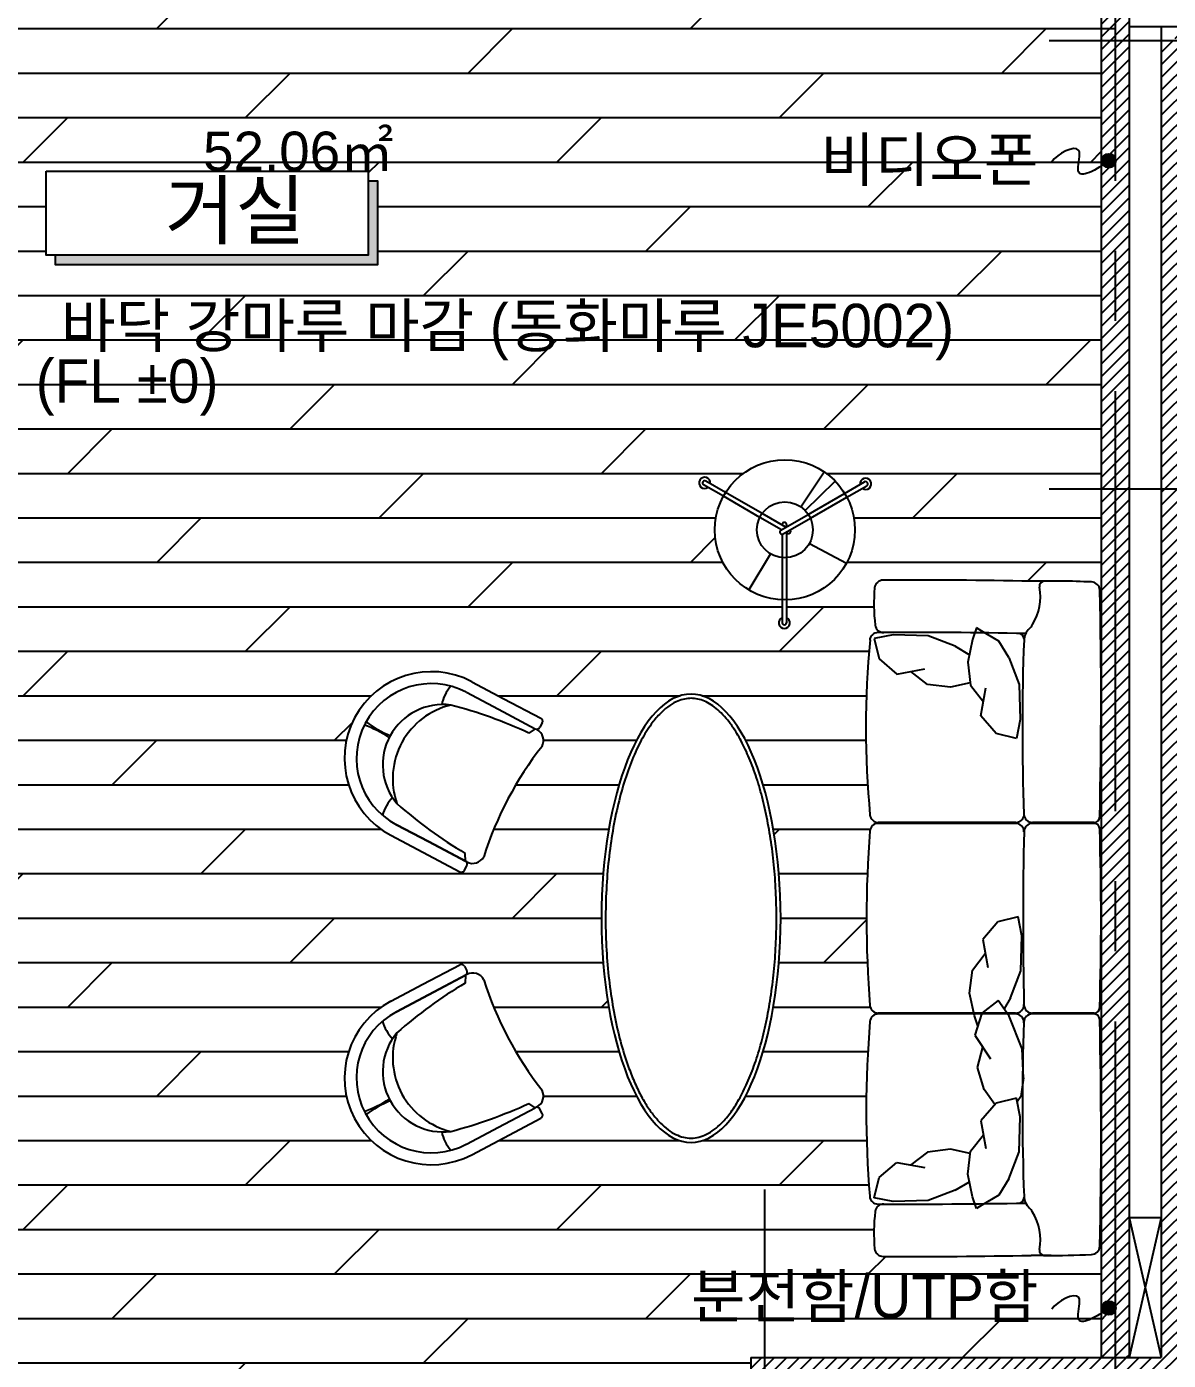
# Model space of a CAD drawing. Header units: millimetres. Extents: x -224448 to 1592092, y -164641 to 319001.
# Drawn here: x 61925 to 66000, y 154790 to 159551 of the extents above; entities that cross this region are included whole.
import ezdxf
from ezdxf.enums import TextEntityAlignment as Align

# ---------------------------------------------------------------- set-up
doc = ezdxf.new("R2010")
doc.units = ezdxf.units.MM
doc.linetypes.add('CENTER2', pattern=[1.125, 0.75, -0.125, 0.125, -0.125])
doc.linetypes.add('DH-HID2', pattern=[1.2, 0.8, -0.4])
for name, color, linetype in [('ARREA', 1, 'Continuous'), ('FU-FURM', 251, 'DH-HID2'), ('I-SYM', 4, 'Continuous'), ('I-TEXT', 7, 'Continuous'), ('I_FUR', 6, 'Continuous'), ('I_HAT', 8, 'Continuous'), ('I_TXT', 7, 'Continuous'), ('I_WALL', 3, 'Continuous')]:
    doc.layers.add(name, color=color, linetype=linetype)
doc.styles.add('HY울릉도', font='')
doc.styles.add('NTOP', font='Dotum.ttf')
doc.styles.get("Standard").update_dxf_attribs({"font": 'arial.ttf'})
doc.styles.get('HY울릉도').set_extended_font_data('HY울릉도L')

# ---------------------------------------------------------------- blocks, each defined once
blk = doc.blocks.new('F-312')
at = {"layer": 'I_FUR'}
for p, q in [((-341.7, -25), (-341.7, -245.2)), ((-338.7, -25), (-338.7, -244.8)), ((338.8, -25), (338.8, -245.3)), ((341.8, -25), (341.8, -245.7)), ((1203.9, -178.6), (1203.7, -249.5)), ((63, -282.4), (-4.8, -296)), ((187.6, -286.1), (63, -282.4)), ((465.9, -281.3), (350, -327.6)), ((569.2, -276.9), (465.9, -281.3)), ((569.2, -276.9), (636.2, -285.9)), ((-930.8, -329.5), (-988.7, -364.4)), ((-930.8, -329.5), (-834.2, -292.5)), ((-834.2, -292.5), (-709.5, -288.9)), ((-709.5, -288.9), (-641.8, -302.5)), ((-641.8, -302.5), (-659.8, -374.7)), ((-341.7, -304.5), (-341.7, -795.1)), ((-338.7, -305.2), (-338.7, -795.1)), ((-4.8, -296), (13.2, -368.2)), ((284.2, -323.1), (187.6, -286.1)), ((284.2, -323.1), (322.9, -346.4)), ((350, -327.6), (293.3, -366.9)), ((338.8, -305.2), (338.8, -795.1)), ((341.8, -305.4), (341.8, -795.1)), ((636.2, -285.9), (655.4, -299.8)), ((709.5, -288.9), (641.8, -302.5)), ((641.8, -302.5), (659.8, -374.7)), ((834.2, -292.5), (709.5, -288.9)), ((930.8, -329.5), (834.2, -292.5)), ((930.8, -329.5), (988.7, -364.4)), ((-988.7, -364.4), (-1024.7, -425.2)), ((-659.8, -374.7), (-723, -428.8)), ((13.2, -368.2), (76.4, -422.4)), ((293.3, -366.9), (338.5, -426)), ((665.5, -379.5), (611.7, -417.9)), ((659.8, -374.7), (723, -428.8)), ((988.7, -364.4), (1024.7, -425.2)), ((-1024.7, -425.2), (-1036.2, -444.7)), ((-831.7, -465.9), (-772.7, -419.8)), ((-723, -428.8), (-822.4, -410.8)), ((76.4, -422.4), (175.8, -404.3)), ((185.1, -459.4), (126.1, -413.3)), ((338.5, -426), (418, -450.6)), ((418, -450.6), (502, -394.5)), ((532.5, -441.3), (460, -422.6)), ((611.7, -417.9), (532.5, -441.3)), ((723, -428.8), (822.4, -410.8)), ((831.7, -465.9), (772.7, -419.8)), ((1024.7, -425.2), (1036.2, -444.7)), ((-1036.2, -444.7), (-994.5, -458.6)), ((-994.5, -458.6), (-913.7, -475.9)), ((-971, -520.7), (-940.6, -470.1)), ((-913.7, -475.9), (-831.7, -465.9)), ((-839.9, -466.9), (-824.7, -537.8)), ((267.1, -469.4), (185.1, -459.4)), ((347.9, -452.1), (267.1, -469.4)), ((384, -440.1), (347.9, -452.1)), ((839.9, -466.9), (824.7, -537.8)), ((913.7, -475.9), (831.7, -465.9)), ((994.5, -458.6), (913.7, -475.9)), ((971, -520.7), (940.6, -470.1)), ((1036.2, -444.7), (994.5, -458.6)), ((-971, -520.7), (-1008, -617.3)), ((971, -520.7), (1008, -617.3)), ((-824.7, -537.8), (-834.7, -619.8)), ((824.7, -537.8), (834.7, -619.8)), ((-1008, -617.3), (-1011.7, -742)), ((1008, -617.3), (1011.7, -742)), ((-871.7, -728.5), (-889.8, -629.1)), ((-834.7, -619.8), (-880.8, -678.8)), ((834.7, -619.8), (880.8, -678.8)), ((871.7, -728.5), (889.8, -629.1)), ((-1011.7, -742), (-998.1, -809.7)), ((-925.9, -791.7), (-871.7, -728.5)), ((925.9, -791.7), (871.7, -728.5)), ((1011.7, -742), (998.1, -809.7)), ((-998.1, -809.7), (-925.9, -791.7)), ((998.1, -809.7), (925.9, -791.7)), ((-1516.6, -915.3), (-1557.4, -844.6)), ((-1502.7, -907.4), (-1543.6, -836.6)), ((-1455.1, -1056.2), (-1560.1, -949)), ((-1441.5, -1045.3), (-1516.6, -915.3)), ((-1427.6, -1037.6), (-1502.7, -907.4)), ((-1338, -1041.2), (-1267.3, -908.9)), ((-1468.6, -1071.9), (-1593.2, -988.4)), ((-1385.3, -1142.8), (-1441.5, -1045.3)), ((-1371.5, -1134.8), (-1427.6, -1037.6)), ((-1395.6, -1125), (-1444.6, -1210)), ((-1386.3, -1141), (-1430.9, -1218.2)), ((-1406.6, -1138.6), (-1403.4, -1138.6)), ((-1405.1, -1122.6), (-1397, -1122.6)), ((-1374.2, -1119.9), (-1377.1, -1125)), ((-1375.7, -1122.6), (-1286.5, -1122.6)), ((-1370.4, -1138.6), (-1286.8, -1138.6)), ((-1286.8, -1138.6), (-1136.5, -1138.6)), ((-1286.5, -1122.6), (-1136.4, -1122.6)), ((-1136.5, -1138.6), (-1054.8, -1138.6)), ((-1136.4, -1122.6), (-1054.8, -1122.6)), ((-1300.2, -1179.5), (-1171.9, -1257.3)), ((-1444.6, -1210), (-1519.8, -1340.1)), ((-1430.9, -1218.2), (-1506, -1348.2)), ((-1519.8, -1340.1), (-1560.6, -1410.9)), ((-1506, -1348.2), (-1546.8, -1418.9)), ((-697.5, -1994.5), (-681.4, -2003)), ((697.5, -1994.5), (681.4, -2003)), ((-783.6, -2131.4), (-713.9, -1999.5)), ((-746, -2151.3), (-676.3, -2019.4)), ((-676.3, -2019.4), (-661.1, -2042.6)), ((676.3, -2019.4), (661.1, -2042.6)), ((746, -2151.3), (676.3, -2019.4)), ((783.6, -2131.4), (713.9, -1999.5)), ((-844.1, -2245.8), (-783.6, -2131.4)), ((844.1, -2245.8), (783.6, -2131.4)), ((-806.5, -2265.6), (-746, -2151.3)), ((806.5, -2265.6), (746, -2151.3)), ((-200.8, -2263.8), (-273.4, -2401.1)), ((-273.4, -2401.1), (-203.7, -2269.2)), ((-203.7, -2269.2), (-231.4, -2269.7)), ((-171.2, -2272.7), (-187.3, -2264.1)), ((171.2, -2272.7), (187.3, -2264.1)), ((200.8, -2263.8), (273.4, -2401.1)), ((203.7, -2269.2), (231.4, -2269.7)), ((273.4, -2401.1), (203.7, -2269.2)), ((-235.8, -2421), (-166.1, -2289.1)), ((235.8, -2421), (166.1, -2289.1)), ((-333.8, -2515.5), (-273.4, -2401.1)), ((-273.4, -2401.1), (-333.8, -2515.5)), ((-296.2, -2535.3), (-235.8, -2421)), ((296.2, -2535.3), (235.8, -2421)), ((333.8, -2515.5), (273.4, -2401.1)), ((273.4, -2401.1), (333.8, -2515.5))]:
    blk.add_line(p, q, dxfattribs=at)
for radius in [250, 100]:
    blk.add_circle((-1386.3, -1128.7), radius, dxfattribs=at)
for centre, radius, start, end in [((-770.8, -16735.4), 16735.4, 88.59939, 91.36845), ((0, -10162.7), 10162.7, 88.20263, 91.79737), ((771.1, -16755.8), 16755.8, 88.63237, 91.39975), ((2193.8, -188.8), 3397.5, 177.4006, 181.0228), ((-1170.2, -34.8), 30, 91.3847, 180), ((-361.7, -25), 20, 0, 90), ((-318.7, -25), 20, 90, 180), ((318.8, -25), 20, 0, 90), ((361.8, -25), 20, 90, 180), ((1170.3, -34.8), 30, 0, 88.6153), ((-2435.7, -198.6), 3639.7, 359.9738, 2.5801), ((-1183.4, -200.3), 20, 180.0212, 275.0782), ((-1145.7, -398.3), 181.7, 57.5878, 101.4156), ((1146.2, -398.3), 181.7, 78.5844, 122.4122), ((1183.9, -200.3), 20, 264.9218, 359.9788), ((21220.1, -660.7), 22427, 178.94948, 180.29926), ((-1076.8, -297.7), 60, 43.4233, 61.6567), ((-989.6, -215.2), 60, 223.4233, 267.7332), ((20793.9, -674.3), 21813.9, 178.93528, 180.32022), ((-996.7, -295), 20, 90, 180), ((-680.4, 7859.6), 8140.7, 267.79455, 272.18103), ((-371.7, -245.2), 30, 272.181, 0), ((-371.7, -304.5), 30, 0, 78.9461), ((-308.7, -244.8), 30, 180, 268.7119), ((-308.7, -305.2), 30, 88.9878, 180), ((10.3, 13945.4), 14223.9, 268.71191, 271.20474), ((308.8, -305.2), 30, 0, 91.0122), ((308.8, -245.3), 30, 271.2047, 0), ((371.8, -245.7), 30, 180, 267.9269), ((371.8, -305.4), 30, 87.7521, 180), ((675, 8132.8), 8413.9, 267.92689, 272.16235), ((990.1, -215.2), 60, 272.2668, 316.5767), ((997.3, -295), 20, 0, 90), ((-20793.4, -674.3), 21813.9, 359.67978, 1.06472), ((1077.3, -297.7), 60, 118.3433, 136.5767), ((-21219.6, -660.7), 22427, 359.70074, 1.05052), ((-1176.7, -778.4), 30, 178.9327, 265.3487), ((-1121.9, -197.1), 613.8, 264.6482, 277.0418), ((-1049.8, -776.5), 30, 276.1197, 1.0625), ((-989.7, -796.1), 30, 180.2976, 265.1553), ((-371.7, -795.1), 30, 275.7889, 0), ((-308.7, -795.1), 30, 180, 265.6169), ((308.8, -795.1), 30, 274.3831, 0), ((371.8, -795.1), 30, 180, 264.9651), ((990.2, -796.1), 30, 274.8447, 359.7024), ((1050.3, -776.5), 30, 178.9375, 263.8803), ((1122.4, -197.1), 613.8, 262.9582, 275.3518), ((1177.2, -778.4), 30, 274.6513, 1.0673), ((-1550.6, -840.5), 20, 323.5419, 276.454), ((-1550.5, -840.6), 7.99, 30, 210), ((-679.2, 2392.5), 3232.3, 264.4233, 275.5112), ((0, 3106.2), 3943.5, 265.4761, 274.5239), ((686.9, 2965.2), 3803.4, 265.207, 274.612), ((-1405, -1130.6), 8.07, 90.4715, 258.5684), ((-1381.1, -1115.9), 7.99, 330, 128.0179), ((-1378.4, -1138.8), 7.99, 210, 30), ((-1054.6, -1130.6), 20, 203.5419, 156.454), ((-1054.8, -1130.6), 7.99, 270, 90), ((-1553.8, -1415.1), 20, 83.5419, 36.454), ((-1553.7, -1414.9), 7.99, 150, 330), ((-703.2, -2005.2), 12.2, 62.1409, 152.1409), ((-634.1, -2034.8), 44.5, 62.1409, 152.1409), ((158.5, -1011.9), 1250.1, 231.877, 252.4048), ((-158.5, -1011.9), 1250.1, 287.5952, 308.123), ((634.1, -2034.8), 44.5, 27.8591, 117.8591), ((703.2, -2005.2), 12.2, 27.8591, 117.8591), ((857.6, -2743.9), 1672.8, 155.2121, 165.3602), ((-687.1, -2013.7), 12.2, 332.1409, 62.1409), ((-857.6, -2743.9), 1672.8, 14.6398, 24.7879), ((687.1, -2013.7), 12.2, 117.8591, 207.8591), ((-240.2, -2242.9), 44.5, 332.1409, 62.1409), ((240.2, -2242.9), 44.5, 117.8591, 207.8591), ((-570.2, -2390.6), 309.8, 152.1409, 332.1409), ((-570.2, -2390.6), 267.3, 152.1409, 332.1409), ((-1666.3, -1409.9), 1672.8, 318.7187, 329.0697), ((-192.9, -2274.9), 12.2, 62.1409, 152.1409), ((-176.8, -2283.4), 12.2, 332.1409, 62.1409), ((176.8, -2283.4), 12.2, 117.8591, 207.8591), ((192.9, -2274.9), 12.2, 27.8591, 117.8591), ((1666.3, -1409.9), 1672.8, 210.9303, 221.2813), ((570.2, -2390.6), 309.8, 207.8591, 27.8591), ((570.2, -2390.6), 267.3, 207.8591, 27.8591), ((-734.3, -2214.9), 141.6, 228.4603, 258.4306), ((-547.9, -2349.4), 214.8, 172.4383, 310.196), ((-498.2, -2258.5), 270, 193.4003, 289.234), ((547.9, -2349.4), 214.8, 229.804, 7.5617), ((498.2, -2258.5), 270, 250.766, 346.5997), ((734.3, -2214.9), 141.6, 281.5694, 311.5397), ((-1065, -2360.3), 449.6, 324.1217, 336.7973), ((-266.5, -2782.4), 449.6, 147.4863, 160.1601), ((-332.6, -2427.3), 141.6, 226.1639, 255.8215), ((332.6, -2427.3), 141.6, 284.1785, 313.8361), ((266.5, -2782.4), 449.6, 19.8399, 32.5137), ((1065, -2360.3), 449.6, 203.2027, 215.8783)]:
    blk.add_arc(centre, radius, start, end, dxfattribs=at)
at = {"layer": 'I_FUR', "extrusion": (0, 0, -1)}
blk.add_ellipse((0, -1463.6), major_axis=(800, 0), ratio=0.4, dxfattribs=at)
at = {"layer": 'I_FUR'}
blk.add_open_spline([(785, -1463.6), (785, -1472.7), (783.9, -1481.7), (779.5, -1499.9), (776.3, -1509), (767.4, -1527.3), (761.8, -1536.5), (748.2, -1554.7), (740.3, -1563.8), (722.1, -1581.9), (711.8, -1590.8), (689.1, -1608.2), (676.6, -1616.8), (649.5, -1633.5), (634.9, -1641.6), (603.7, -1657.3), (587.1, -1664.8), (552.2, -1679.3), (533.8, -1686.2), (487.3, -1702.1), (458.4, -1710.7), (397.8, -1726.2), (366.1, -1733.2), (300.7, -1745.3), (266.9, -1750.5), (197.8, -1759), (162.5, -1762.2), (91.2, -1766.9), (55.1, -1768.2), (-17.1, -1768.9), (-53.3, -1768.2), (-125.2, -1765), (-160.8, -1762.4), (-230.8, -1755.3), (-265.2, -1750.7), (-332.1, -1739.9), (-364.5, -1733.5), (-427, -1719.1), (-457, -1711.1), (-513.8, -1693.5), (-540.6, -1683.9), (-590.7, -1663.5), (-614, -1652.6), (-656.3, -1629.8), (-675.5, -1617.8), (-705.3, -1596.1), (-716.9, -1586.5), (-737.5, -1566.9), (-746.4, -1557), (-761.4, -1537.2), (-767.5, -1527.2), (-776.1, -1509.2), (-779, -1501.2), (-783.2, -1485.3), (-784.4, -1477.4), (-785.3, -1461.5), (-784.8, -1453.6), (-782.3, -1437.7), (-780.2, -1429.8), (-774.3, -1413.8), (-770.4, -1405.8), (-761, -1389.7), (-755.3, -1381.7), (-742.3, -1365.7), (-734.9, -1357.8), (-718.2, -1342.1), (-709.1, -1334.3), (-689, -1319), (-678.1, -1311.5), (-649.4, -1293.5), (-630.8, -1283.3), (-590.4, -1263.7), (-568.7, -1254.4), (-522.4, -1236.8), (-497.9, -1228.6), (-446.5, -1213.3), (-419.6, -1206.3), (-363.8, -1193.7), (-334.9, -1188), (-275.6, -1178.1), (-245.2, -1173.9), (-183.3, -1166.9), (-151.8, -1164.2), (-88.2, -1160.3), (-56.1, -1159.2), (8.2, -1158.4), (40.4, -1158.8), (104.5, -1161.1), (136.3, -1163.1), (199.2, -1168.5), (230.2, -1172), (290.9, -1180.4), (320.6, -1185.4), (378.2, -1196.7), (406.1, -1203), (459.8, -1217), (485.6, -1224.7), (534.5, -1241.1), (557.7, -1249.9), (601, -1268.6), (621.3, -1278.4), (658.4, -1298.8), (675.4, -1309.5), (705.8, -1331.3), (719.2, -1342.6), (739.8, -1362.9), (747.7, -1371.9), (761.3, -1390), (766.9, -1399.1), (775.8, -1417.3), (779.2, -1426.3), (783.7, -1444.3), (784.9, -1453.3), (785, -1462.7), (785, -1463.2), (785, -1463.6)], degree=3, knots=[0, 0, 0, 0, 0.096006, 0.096006, 0.192013, 0.192013, 0.288019, 0.288019, 0.384026, 0.384026, 0.480032, 0.480032, 0.576039, 0.576039, 0.672045, 0.672045, 0.768052, 0.768052, 0.864058, 0.864058, 1.000623, 1.000623, 1.137188, 1.137188, 1.273752, 1.273752, 1.410317, 1.410317, 1.546881, 1.546881, 1.683446, 1.683446, 1.820011, 1.820011, 1.956575, 1.956575, 2.09314, 2.09314, 2.229705, 2.229705, 2.366269, 2.366269, 2.502834, 2.502834, 2.639398, 2.639398, 2.743847, 2.743847, 2.848296, 2.848296, 2.952744, 2.952744, 3.036859, 3.036859, 3.120973, 3.120973, 3.205087, 3.205087, 3.289202, 3.289202, 3.373316, 3.373316, 3.45743, 3.45743, 3.541545, 3.541545, 3.625659, 3.625659, 3.709774, 3.709774, 3.831324, 3.831324, 3.952874, 3.952874, 4.074424, 4.074424, 4.195974, 4.195974, 4.317525, 4.317525, 4.439075, 4.439075, 4.560625, 4.560625, 4.682175, 4.682175, 4.803725, 4.803725, 4.925276, 4.925276, 5.046826, 5.046826, 5.168376, 5.168376, 5.289926, 5.289926, 5.411476, 5.411476, 5.533027, 5.533027, 5.654577, 5.654577, 5.776127, 5.776127, 5.897677, 5.897677, 5.992828, 5.992828, 6.087979, 6.087979, 6.18313, 6.18313, 6.278281, 6.278281, 6.283185, 6.283185, 6.283185, 6.283185], dxfattribs=at)
blk = doc.blocks.new('마감지시')
at = {"layer": 'I-SYM'}
blk.add_hatch(color=256, dxfattribs=at).paths.add_polyline_path([(100285, -105169, 1), (100395, -105169, 1)])
blk.add_circle((100340, -105169), 55.1, dxfattribs=at)
blk.add_open_spline([(100340, -105169), (100472, -105076), (100636, -104989), (100521, -105343), (100750, -105224), (100793, -105160)], degree=3, knots=[104.407257, 104.407257, 104.407257, 104.407257, 483.492448, 667.725925, 958.402292, 958.402292, 958.402292, 958.402292], dxfattribs=at)

msp = doc.modelspace()

# ---------------------------------------------------------------- hatches: boundary and pattern name
at = {"layer": 'I_HAT', "transparency": 33554457}
h = msp.add_hatch(dxfattribs=at)
h.set_pattern_fill('DOLMIT', color=9, scale=25, double=1)
h.paths.add_polyline_path([(65809.894, 164151.391), (64859.894, 164151.391), (64859.894, 163550.492), (61899.894, 163550.492), (61899.894, 161350.492), (61299.894, 161350.492), (61299.894, 164151.391), (61249.894, 164151.391), (61249.894, 159405.492), (61299.894, 159405.492), (61299.894, 157800.736), (61679.894, 157800.736), (61679.894, 154800.736), (61299.894, 154800.736), (61299.894, 159250.492), (61249.894, 159250.492), (61249.894, 152780.492), (61299.894, 152780.492), (61299.894, 152750.492), (64509.894, 152750.492), (64509.894, 153050.492), (64559.894, 153050.492), (64559.894, 154750.492), (64509.894, 154750.492), (64509.894, 154800.492), (65759.894, 154800.492), (65759.894, 159500.492), (65809.894, 159500.492)])
h.paths.add_polyline_path([(63143.874, 159034.84), (63143.874, 159001.09), (63177.624, 159001.09), (63177.624, 158701.09), (62027.741, 158701.09), (62027.741, 158734.84), (61993.991, 158734.84), (61993.991, 159034.84)], flags=16)
h.paths.add_polyline_path([(63219.49, 161758.381), (63219.49, 161792.131), (63185.74, 161792.131), (63185.74, 162092.13), (64335.623, 162092.13), (64335.623, 162058.38), (64369.373, 162058.38), (64369.373, 161758.381)], flags=16)
h.paths.add_polyline_path([(62099.894, 160350.492), (62039.894, 160350.492), (61299.894, 160350.492), (62029.894, 161350.492), (62099.894, 161350.492), (62099.894, 160955.492), (62109.894, 160955.492), (62109.894, 160855.492), (62109.894, 160745.492)], flags=16)
h.paths.add_polyline_path([(62029.894, 160855.492), (62099.894, 160855.492), (62099.894, 160845.492), (62039.894, 160845.492), (62039.894, 160350.492), (62029.894, 160350.492)], flags=0)
edge = h.paths.add_edge_path(flags=16)
edge.add_ellipse((65743.261, 162143.748), major_axis=(-17.526, 17.526), ratio=1, start_angle=79.148764, end_angle=177.149019, ccw=False)
edge.add_spline(control_points=[(65722.749, 162129.835), (65672.898, 162096.808), (65612.653, 162071.439), (65661.676, 162222.4), (65558.583, 162168.916), (65539.23, 162139.896)], knot_values=[148.84740091, 148.84740091, 148.84740091, 148.84740091, 483.49244845, 667.72592517, 958.40229249, 958.40229249, 958.40229249, 958.40229249], degree=3, periodic=0)
edge.add_ellipse((65743.261, 162143.748), major_axis=(-17.526, 17.526), ratio=1, start_angle=272.850981, end_angle=439.148764, ccw=False)
edge.add_ellipse((65743.261, 162143.748), major_axis=(-17.526, 17.526), ratio=1, start_angle=177.149019, end_angle=272.850981, ccw=False)
h.paths.add_polyline_path([(64364.7, 157920.142), (64419.769, 157888.349, -0.55623493), (64844.559, 157885.197), (64899.526, 157916.931, -4.7984477), (64907.514, 157903.094), (64852.446, 157871.3, -0.12164884), (64881.186, 157754.921, -0.40704336), (64637.321, 157504.996), (64637.321, 157441.527, -4.7984477), (64621.343, 157441.528), (64621.343, 157505.115, -0.40272515), (64381.186, 157754.921, -0.12541549), (64411.677, 157874.57), (64356.711, 157906.305, -4.7984477)], flags=16)
h.paths.add_polyline_path([(64731.186, 157754.921, -1), (64531.186, 157754.921, -1)], flags=0)
h.paths.add_polyline_path([(64621.334, 157771.975), (64621.334, 157772.002, -1.10052907), (64637.321, 157773.668), (64637.321, 157762.745), (64634.894, 157764.146), (64617.139, 157753.896, 1.73205081), (64629.123, 157746.977), (64629.514, 157742.59), (64650.291, 157754.586, -0.82446739), (64640.003, 157742.747), (64634.894, 157745.696), (64621.343, 157737.872), (64621.343, 157738.99, -0.77776565), (64617.139, 157753.896), (64634.894, 157764.146)], flags=0)
edge = h.paths.add_edge_path(flags=16)
edge.add_spline(control_points=[(61657.37, 158484.192), (61707.221, 158451.166), (61767.466, 158425.796), (61718.443, 158576.757), (61821.536, 158523.273), (61840.889, 158494.253)], knot_values=[148.84740091, 148.84740091, 148.84740091, 148.84740091, 483.49244845, 667.72592517, 958.40229249, 958.40229249, 958.40229249, 958.40229249], degree=3, periodic=0)
edge.add_ellipse((61636.858, 158498.105), major_axis=(-17.526, 17.526), ratio=1, start_angle=190.851236, end_angle=225)
edge.add_ellipse((61636.858, 158498.105), major_axis=(-17.526, 17.526), ratio=1, start_angle=-135, end_angle=190.851236)
h.paths.add_polyline_path([(65484.894, 155371.421, -0.01092459), (65478.848, 155739.004), (65460.144, 155713.205), (65470.965, 155659.057), (65467.355, 155534.414), (65430.346, 155437.786), (65395.453, 155379.881), (65344.279, 155349.579, 0.0013908), (65465.62, 155351.356, 0.40476292)], flags=0)
h.paths.add_polyline_path([(64982.082, 157575.261, -0.00588961), (65510.398, 157571.797, -0.01580616), (65725.13, 157568.843, -0.41543634), (65755.13, 157538.718, -0.01207762), (65754.894, 156730.343, -0.46248566), (65734.894, 156707.343, -0.41421356), (65754.894, 156687.343, -0.01568627), (65754.894, 156049.843, -0.41421356), (65734.894, 156029.843), (65734.894, 156026.843, -0.41421356), (65754.894, 156006.843, -0.01207529), (65755.122, 155197.636, -0.40732682), (65725.13, 155168.343, -0.01005984), (65578.732, 155164.695), (65510.398, 155164.888, -0.00588961), (64982.082, 155161.425, -0.39600845), (64951.622, 155188.987, -0.05412982), (64953.576, 155321.492, -0.31566123), (64973.112, 155349.863, -0.48601721), (64933.901, 155376.097, -0.0410269), (64934.884, 155999.221, -0.4193379), (64964.78, 156029.843, -0.39206699), (64934.859, 156057.55, -0.03949918), (64934.859, 156679.636, -0.39198055), (64964.771, 156707.343), (64964.805, 156710.343, -0.38773179), (64934.929, 156737.609, -0.04765668), (64934.402, 157352.383, -0.4720466), (64963.657, 157388.3, -0.00021923), (64982.786, 157388.398, -0.37736067), (64953.576, 157415.194, -0.05412982), (64951.622, 157547.699, -0.39600845)], flags=16)
h.paths.add_polyline_path([(63514.117, 157212.674), (63628.49, 157152.221), (63760.371, 157082.514, -0.41421356), (63765.435, 157066.095), (63756.919, 157049.982, -0.38998994), (63741.572, 157044.054, -0.4463718), (63764.53, 156981.826, 0.08981009), (63556.348, 156587.96, -0.41421356), (63496.143, 156569.391), (63490.681, 156572.278, -0.41421356), (63495.745, 156555.859), (63487.229, 156539.746, -0.41421356), (63470.809, 156534.682), (63338.929, 156604.389), (63224.555, 156664.842, -1.00000042)], flags=16)
h.paths.add_polyline_path([(63494.245, 157175.078), (63608.619, 157114.624), (63740.499, 157044.918), (63717.341, 157029.673, 0.04430861), (63438.791, 157129.484, 0.44435921), (63246.408, 156777.839, 0.04519545), (63490.233, 156600.001), (63490.681, 156572.278), (63358.801, 156641.985), (63244.427, 156702.438, -0.99999998)], flags=0)
h.paths.add_polyline_path([(64950.188, 157366.711), (65017.937, 157380.251), (65142.58, 157376.641), (65239.208, 157339.632), (65289.769, 157309.164), (65301.33, 157363.087), (65315.227, 157404.809), (65334.722, 157393.265), (65395.453, 157357.304), (65430.346, 157299.4), (65467.355, 157202.772), (65470.965, 157078.129), (65457.425, 157010.38), (65385.213, 157028.411), (65331.053, 157091.611), (65340.079, 157141.293), (65288.424, 157207.514), (65222.13, 157193.3), (65140.125, 157203.323), (65081.101, 157249.365), (65031.419, 157240.339), (64968.219, 157294.499)], flags=0)
edge = h.paths.add_edge_path(flags=16)
edge.add_ellipse((64296.267, 156368.593), major_axis=(0, 800), ratio=0.4, start_angle=0, end_angle=360, ccw=False)
edge = h.paths.add_edge_path(flags=0)
edge.add_spline(control_points=[(64296.267, 155583.593), (64287.226, 155583.593), (64278.184, 155584.674), (64260.023, 155589.046), (64250.903, 155592.341), (64232.61, 155601.232), (64223.439, 155606.83), (64205.156, 155620.371), (64196.046, 155628.314), (64178.029, 155646.515), (64169.122, 155656.773), (64151.645, 155679.521), (64143.075, 155692.011), (64126.391, 155719.103), (64118.277, 155733.705), (64102.604, 155764.877), (64095.046, 155781.447), (64080.574, 155816.392), (64073.661, 155834.768), (64057.784, 155881.25), (64049.191, 155910.191), (64033.645, 155970.803), (64026.692, 156002.474), (64014.569, 156067.937), (64009.398, 156101.73), (64000.942, 156170.79), (63997.657, 156206.058), (63993.038, 156277.4), (63991.703, 156313.473), (63991.012, 156385.74), (63991.655, 156421.933), (63994.905, 156493.755), (63997.512, 156529.382), (64004.639, 156599.394), (64009.16, 156633.778), (64020.023, 156700.647), (64026.366, 156733.132), (64040.746, 156795.582), (64048.783, 156825.545), (64066.384, 156882.371), (64075.949, 156909.233), (64096.395, 156959.328), (64107.277, 156982.561), (64130.102, 157024.936), (64142.045, 157044.077), (64163.778, 157073.915), (64173.414, 157085.539), (64192.95, 157106.059), (64202.849, 157114.953), (64222.731, 157129.964), (64232.712, 157136.082), (64250.673, 157144.664), (64258.665, 157147.61), (64274.587, 157151.794), (64282.519, 157153.034), (64298.364, 157153.851), (64306.28, 157153.428), (64322.154, 157150.905), (64330.114, 157148.803), (64346.094, 157142.863), (64354.112, 157139.024), (64370.158, 157129.558), (64378.185, 157123.931), (64394.161, 157110.88), (64402.109, 157103.456), (64417.833, 157086.838), (64425.608, 157077.646), (64440.895, 157057.551), (64448.407, 157046.65), (64466.356, 157018.003), (64476.606, 156999.37), (64496.185, 156958.994), (64505.515, 156937.25), (64523.083, 156890.995), (64531.322, 156866.484), (64546.568, 156815.072), (64553.576, 156788.171), (64566.244, 156732.395), (64571.905, 156703.518), (64581.789, 156644.228), (64586.012, 156613.814), (64592.953, 156551.908), (64595.672, 156520.416), (64599.562, 156456.829), (64600.733, 156424.734), (64601.511, 156360.424), (64601.117, 156328.208), (64598.77, 156264.141), (64596.816, 156232.289), (64591.381, 156169.429), (64587.899, 156138.421), (64579.461, 156077.715), (64574.506, 156048.018), (64563.199, 155990.385), (64556.848, 155962.449), (64542.854, 155908.764), (64535.212, 155883.015), (64518.762, 155834.102), (64509.956, 155810.937), (64491.334, 155767.553), (64481.518, 155747.334), (64461.064, 155710.16), (64450.426, 155693.206), (64428.552, 155662.827), (64417.315, 155649.404), (64396.988, 155628.782), (64387.963, 155620.863), (64369.846, 155607.33), (64360.756, 155601.715), (64342.624, 155592.752), (64333.582, 155589.402), (64315.577, 155584.883), (64306.613, 155583.711), (64297.191, 155583.596), (64296.729, 155583.593), (64296.267, 155583.593)], knot_values=[0, 0, 0, 0, 0.09600649, 0.09600649, 0.19201297, 0.19201297, 0.28801946, 0.28801946, 0.38402594, 0.38402594, 0.48003243, 0.48003243, 0.57603892, 0.57603892, 0.6720454, 0.6720454, 0.76805189, 0.76805189, 0.86405837, 0.86405837, 1.00062299, 1.00062299, 1.13718762, 1.13718762, 1.27375224, 1.27375224, 1.41031686, 1.41031686, 1.54688148, 1.54688148, 1.6834461, 1.6834461, 1.82001073, 1.82001073, 1.95657535, 1.95657535, 2.09313997, 2.09313997, 2.22970459, 2.22970459, 2.36626921, 2.36626921, 2.50283384, 2.50283384, 2.63939846, 2.63939846, 2.74384713, 2.74384713, 2.8482958, 2.8482958, 2.95274448, 2.95274448, 3.03685881, 3.03685881, 3.12097315, 3.12097315, 3.20508749, 3.20508749, 3.28920182, 3.28920182, 3.37331616, 3.37331616, 3.45743049, 3.45743049, 3.54154483, 3.54154483, 3.62565917, 3.62565917, 3.7097735, 3.7097735, 3.83132371, 3.83132371, 3.95287391, 3.95287391, 4.07442411, 4.07442411, 4.19597431, 4.19597431, 4.31752452, 4.31752452, 4.43907472, 4.43907472, 4.56062492, 4.56062492, 4.68217512, 4.68217512, 4.80372533, 4.80372533, 4.92527553, 4.92527553, 5.04682573, 5.04682573, 5.16837593, 5.16837593, 5.28992614, 5.28992614, 5.41147634, 5.41147634, 5.53302654, 5.53302654, 5.65457675, 5.65457675, 5.77612695, 5.77612695, 5.89767715, 5.89767715, 5.99282815, 5.99282815, 6.08797914, 6.08797914, 6.18313014, 6.18313014, 6.27828113, 6.27828113, 6.28318531, 6.28318531, 6.28318531, 6.28318531], degree=3, periodic=0)
h.paths.add_polyline_path([(65514.863, 156707.342, 0.41570556), (65484.71, 156677.343, 0.41421356), (65454.71, 156707.343), (64964.805, 156710.343), (65455.364, 156710.343, 0.46012541), (65485.009, 156744.95, 0.50028819)], flags=0)
h.paths.add_polyline_path([(64904.725, 163351.391), (64904.725, 163421.391), (65704.725, 163421.391), (65704.725, 163351.391), (65409.725, 163351.391), (65409.725, 163341.391), (65309.725, 163341.391), (65199.725, 163341.391)], flags=16)
h.paths.add_polyline_path([(65309.725, 163411.391), (65309.725, 163351.391), (65299.725, 163341.391), (65299.725, 163351.391), (65299.725, 163411.391)], flags=0)
h.paths.add_polyline_path([(65514.653, 156710.343), (65734.894, 156710.343), (65734.894, 156707.343), (65515.054, 156707.343)], flags=0)
h.paths.add_polyline_path([(65454.71, 156029.843), (65454.47, 156026.843, -0.38732022), (65484.341, 155999.619, -0.38732022), (65514.213, 156026.843), (65515.012, 156029.846, -0.40090433), (65484.657, 156058.066, -0.39696513)], flags=0)
h.paths.add_polyline_path([(63470.809, 156202.504, -0.41421356), (63487.229, 156197.44), (63495.745, 156181.327, -0.38998994), (63491.999, 156165.308, -0.4463718), (63556.348, 156149.226, 0.08981009), (63764.53, 155755.36, -0.41421356), (63745.961, 155695.155), (63740.499, 155692.268, -0.41421356), (63756.919, 155687.204), (63765.435, 155671.091, -0.41421356), (63760.371, 155654.672), (63628.49, 155584.965), (63514.117, 155524.512, -0.99999958), (63224.555, 156072.344), (63338.929, 156132.797)], flags=16)
h.paths.add_polyline_path([(63490.681, 156164.907), (63490.233, 156137.185, 0.04519545), (63246.408, 155959.347, 0.44435921), (63438.791, 155607.702, -0.03799886), (63406.233, 155605.876, 0.13152042), (63438.976, 155540.359, -0.89443776), (63244.427, 156034.748), (63358.801, 156095.201)], flags=0)
h.paths.add_polyline_path([(65391.695, 156355.354), (65463.908, 156373.385), (65477.448, 156305.636), (65473.837, 156180.993), (65436.828, 156084.365), (65413.517, 156045.681), (65426.576, 156026.843), (65429.014, 156026.843), (65432.327, 156018.546), (65426.576, 156026.843), (65332.879, 156026.843), (65309.308, 155950.549), (65337.342, 155908.551), (65318.562, 155836.087), (65341.967, 155756.857), (65377.648, 155706.886), (65385.213, 155708.775), (65331.053, 155645.575), (65340.079, 155595.893), (65294.037, 155536.868), (65284.014, 155454.864), (65289.769, 155428.021), (65239.208, 155397.554), (65142.58, 155360.545), (65017.937, 155356.934), (64950.188, 155370.474), (64968.219, 155442.687), (65031.419, 155496.847), (65081.101, 155487.82), (65140.125, 155533.862), (65222.13, 155543.886), (65288.424, 155529.672), (65340.079, 155595.893), (65331.053, 155645.575), (65380.351, 155703.101), (65341.967, 155756.857), (65318.562, 155836.087), (65337.342, 155908.551), (65309.308, 155950.549), (65319.828, 155984.602), (65305.759, 156026.843), (65306.491, 156026.843), (65290.496, 156101.443), (65300.52, 156183.448), (65346.562, 156242.472), (65337.535, 156292.154)], flags=0)
h.paths.add_polyline_path([(64509.894, 154320.492), (64509.894, 153080.492), (64139.894, 153080.492), (64139.894, 153120.492), (64142.063, 153120.492, -0.38283176), (64509.894, 153450.492, -0.40080573), (63640.814, 154280.492), (63639.894, 154280.492), (63639.894, 154320.492)], flags=16)
h.paths.add_polyline_path([(64509.894, 153450.492, 0.38283176), (64142.063, 153120.492), (64509.894, 153120.492)], flags=16)
h.paths.add_polyline_path([(64509.894, 154280.492), (63640.814, 154280.492, 0.40080573), (64509.894, 153450.492)], flags=16)
h.paths.add_polyline_path([(64669.17, 158939.05), (65624.618, 158939.05), (65624.618, 159221.078), (64669.17, 159221.078)], flags=24)
h.paths.add_polyline_path([(64184.21, 154883.118), (65648.088, 154883.118), (65648.088, 155161.045), (64184.21, 155161.045)], flags=24)
h.paths.add_polyline_path([(64638.112, 162006.402), (65668.641, 162006.402), (65668.641, 162297.894), (64638.112, 162297.894)], flags=24)
h.paths.add_polyline_path([(64282.028, 159603.158), (65736.231, 159603.158), (65736.231, 159882.978), (64282.028, 159882.978)], flags=24)
h.paths.add_polyline_path([(62292.993, 163068.566), (64722.505, 163068.566), (64722.505, 163408.661), (62292.993, 163408.661)], flags=24)
h.paths.add_polyline_path([(62551.47, 158959.243), (63301.789, 158959.243), (63301.789, 159247.743), (62551.47, 159247.743)], flags=24)
h.paths.add_polyline_path([(61841.654, 158136.921), (62725.07, 158136.921), (62725.07, 158435.038), (61841.654, 158435.038)], flags=24)
h.paths.add_polyline_path([(61811.655, 158334.921), (65471.19, 158334.921), (65471.19, 158633.038), (61811.655, 158633.038)], flags=24)
h.paths.add_polyline_path([(63436.78, 161756.045), (64082.186, 161756.045), (64082.186, 162128.748), (63436.78, 162128.748)], flags=24)
h.paths.add_polyline_path([(62354.352, 158698.488), (62999.758, 158698.488), (62999.758, 159071.191), (62354.352, 159071.191)], flags=24)
at = {"layer": 'I_HAT'}
h = msp.add_hatch(dxfattribs=at)
h.set_pattern_fill('ANSI31', color=256, scale=10)
h.set_pattern_definition([(45, (-67219.093, 10146.922), (-22.4506403, 22.4506403), [])])
h.paths.add_polyline_path([(61179.894, 159405.492), (60856.894, 159405.492), (60856.894, 158885.492), (61179.894, 158885.492)])
h.paths.add_polyline_path([(61176.894, 152780.492), (60856.894, 152780.492), (60856.894, 152600.492), (61176.894, 152600.492)])
h.paths.add_polyline_path([(61176.894, 152600.492), (60856.894, 152600.492), (60856.894, 152500.492), (61176.894, 152500.492)])
h.paths.add_polyline_path([(61176.894, 152500.412), (60856.894, 152500.412), (60856.894, 152495.728), (61176.894, 152495.728)])
h.paths.add_polyline_path([(61176.894, 152495.728), (60856.894, 152495.728), (60856.894, 152477.374), (61176.894, 152477.374)])
h.paths.add_polyline_path([(61176.894, 152477.374), (60856.894, 152477.374), (60856.894, 152473.374), (61176.894, 152473.374)])
h.paths.add_polyline_path([(61176.894, 152473.374), (60856.894, 152473.374), (60856.894, 152455.728), (61176.894, 152455.728)])
h.paths.add_polyline_path([(61176.894, 152455.728), (60856.894, 152455.728), (60856.894, 152400.492), (61176.894, 152400.492)])
h.paths.add_polyline_path([(60649.998, 155574.42), (60649.998, 156091.563), (60447.141, 156091.563), (60447.141, 155574.42)], flags=9)
h.paths.add_polyline_path([(60649.998, 152402.706), (60649.998, 152771.277), (60469.998, 152771.277), (60469.998, 152402.706)], flags=9)
h.paths.add_polyline_path([(68738.934, 158775.865), (69325.111, 158775.865), (69325.111, 158955.36), (68738.934, 158955.36)], flags=9)
h.paths.add_polyline_path([(66957.81, 158666.981), (67875.919, 158666.981), (67875.919, 159039.684), (66957.81, 159039.684)], flags=9)
h.paths.add_polyline_path([(66330.26, 163496.715), (67521.072, 163496.715), (67521.072, 163869.418), (66330.26, 163869.418)], flags=9)
h.paths.add_polyline_path([(60923.684, 163540.812), (61841.793, 163540.812), (61841.793, 163913.515), (60923.684, 163913.515)], flags=9)
h.paths.add_polyline_path([(63141.644, 154904.292), (63787.05, 154904.292), (63787.05, 155276.995), (63141.644, 155276.995)], flags=9)
h.paths.add_polyline_path([(62908.495, 154377.695), (63535.435, 154377.695), (63535.435, 154589.262), (62908.495, 154589.262)], flags=9)
h.paths.add_polyline_path([(62907.383, 154580.284), (64504.546, 154580.284), (64504.546, 154785.807), (62907.383, 154785.807)], flags=9)
h.paths.add_polyline_path([(58451.227, 160624.65), (59985.582, 160624.65), (59985.582, 161522.46), (58451.227, 161522.46)], flags=9)
h.paths.add_polyline_path([(56135.147, 157215.883), (57231.071, 157215.883), (57231.071, 157619.778), (56135.147, 157619.778)], flags=9)
h.paths.add_polyline_path([(65048.771, 157665.883), (66144.695, 157665.883), (66144.695, 158069.778), (65048.771, 158069.778)], flags=9)
h.paths.add_polyline_path([(67614.622, 153450.883), (68421.551, 153450.883), (68421.551, 153854.777), (67614.622, 153854.777)], flags=9)
h.paths.add_polyline_path([(66799.644, 152695.883), (67606.574, 152695.883), (67606.574, 153099.777), (66799.644, 153099.777)], flags=9)
h.paths.add_polyline_path([(67738.608, 163499.849), (68392.276, 163499.849), (68392.276, 163903.2), (67738.608, 163903.2)], flags=9)
h.paths.add_polyline_path([(66532.025, 161286.818), (67262.324, 161286.818), (67262.324, 161690.713), (66532.025, 161690.713)], flags=9)
h.paths.add_polyline_path([(58179.925, 162743.645), (59275.849, 162743.645), (59275.849, 163147.539), (58179.925, 163147.539)], flags=9)
at = {"layer": 'I_HAT', "transparency": 33554687}
h = msp.add_hatch(dxfattribs=at)
h.set_pattern_fill('ANSI31', color=256, scale=10)
h.paths.add_polyline_path([(61299.894, 159250.492), (61249.894, 159250.492), (61249.894, 153780.492), (61299.894, 153780.492)])
h.paths.add_polyline_path([(61249.894, 159250.492), (61199.894, 159250.492), (61199.894, 153780.492), (61249.894, 153780.492)])
h.paths.add_polyline_path([(61299.894, 159405.492), (61249.894, 159405.492), (61249.894, 159250.492), (61299.894, 159250.492)])
h.paths.add_polyline_path([(61249.894, 159405.492), (61199.894, 159405.492), (61199.894, 159250.492), (61249.894, 159250.492)])
edge = h.paths.add_edge_path()
edge.add_line((65859.894, 159500.492), (65809.894, 159500.492))
edge.add_line((65809.894, 159500.492), (65809.894, 159083.174))
edge.add_ellipse((65787.64, 159072.261), major_axis=(17.526, 17.526), ratio=1, start_angle=288.877498, end_angle=341.122502, ccw=False)
edge.add_line((65809.894, 159061.348), (65809.894, 157900.492))
edge.add_line((65809.894, 157900.492), (65859.894, 157900.492))
edge.add_line((65859.894, 157900.492), (65859.894, 159500.492))
h.paths.add_polyline_path([(65859.894, 159651.391), (65809.894, 159651.391), (65809.894, 159500.492), (65859.894, 159500.492)])
edge = h.paths.add_edge_path()
edge.add_line((65809.894, 159651.391), (65799.701, 159651.391))
edge.add_spline(control_points=[(65799.701, 159651.391), (65790.682, 159648.779), (65783.397, 159648.555), (65778.38, 159651.391)], knot_values=[306.87021497, 306.87021497, 306.87021497, 306.87021497, 397.19054682, 397.19054682, 397.19054682, 397.19054682], degree=3, periodic=0)
edge.add_line((65778.38, 159651.391), (65759.894, 159651.391))
edge.add_line((65759.894, 159651.391), (65759.894, 159500.492))
edge.add_line((65759.894, 159500.492), (65809.894, 159500.492))
edge.add_line((65809.894, 159500.492), (65809.894, 159651.391))
edge = h.paths.add_edge_path()
edge.add_ellipse((65787.64, 159072.261), major_axis=(17.526, 17.526), ratio=1, start_angle=169.148764, end_angle=288.877498, ccw=False)
edge.add_spline(control_points=[(65767.128, 159058.348), (65764.689, 159056.732), (65762.277, 159055.157), (65759.894, 159053.625)], knot_values=[148.84740091, 148.84740091, 148.84740091, 148.84740091, 165.21674706, 165.21674706, 165.21674706, 165.21674706], degree=3, periodic=0)
edge.add_line((65759.894, 159053.625), (65759.894, 157900.492))
edge.add_line((65759.894, 157900.492), (65809.894, 157900.492))
edge.add_line((65809.894, 157900.492), (65809.894, 159061.348))
edge = h.paths.add_edge_path()
edge.add_line((65809.894, 159500.492), (65759.894, 159500.492))
edge.add_line((65759.894, 159500.492), (65759.894, 159053.625))
edge.add_spline(control_points=[(65759.894, 159053.625), (65762.277, 159055.157), (65764.689, 159056.732), (65767.128, 159058.348)], knot_values=[148.84740091, 148.84740091, 148.84740091, 148.84740091, 165.21674706, 165.21674706, 165.21674706, 165.21674706], degree=3, periodic=0)
edge.add_ellipse((65787.64, 159072.261), major_axis=(17.526, 17.526), ratio=1, start_angle=341.122502, end_angle=529.148764, ccw=False)
edge.add_line((65809.894, 159083.174), (65809.894, 159500.492))
edge = h.paths.add_edge_path()
edge.add_line((65859.894, 157900.492), (65809.894, 157900.492))
edge.add_line((65809.894, 157900.492), (65809.894, 154987.906))
edge.add_ellipse((65787.64, 154976.993), major_axis=(17.526, 17.526), ratio=1, start_angle=288.877498, end_angle=341.122502, ccw=False)
edge.add_line((65809.894, 154966.08), (65809.894, 154800.492))
edge.add_line((65809.894, 154800.492), (65859.894, 154800.492))
edge.add_line((65859.894, 154800.492), (65859.894, 157900.492))
edge = h.paths.add_edge_path()
edge.add_line((65809.894, 157900.492), (65759.894, 157900.492))
edge.add_line((65759.894, 157900.492), (65759.894, 154958.357))
edge.add_spline(control_points=[(65759.894, 154958.357), (65762.277, 154959.889), (65764.689, 154961.464), (65767.128, 154963.08)], knot_values=[148.84740091, 148.84740091, 148.84740091, 148.84740091, 165.21674706, 165.21674706, 165.21674706, 165.21674706], degree=3, periodic=0)
edge.add_ellipse((65787.64, 154976.993), major_axis=(17.526, 17.526), ratio=1, start_angle=341.122502, end_angle=529.148764, ccw=False)
edge.add_line((65809.894, 154989.569), (65809.894, 157900.492))
h = msp.add_hatch(dxfattribs=at)
h.set_pattern_fill('ANSI31', color=256, scale=10)
h.paths.add_polyline_path([(68524.894, 159550.492), (66024.894, 159550.492), (66024.894, 159500.492), (68524.894, 159500.492)])
h.paths.add_polyline_path([(67574.894, 157950.492), (66074.894, 157950.492), (66074.894, 159450.492), (66757.899, 159450.492, -0.06147825), (66762.799, 159450.492), (66824.654, 159450.492), (68524.894, 159450.492), (68524.894, 159500.492), (66024.894, 159500.492), (66024.894, 157900.492), (67574.894, 157900.492)])
h.paths.add_polyline_path([(66024.894, 159500.492), (65974.894, 159500.492), (65974.894, 157900.492), (66024.894, 157900.492)])
edge = h.paths.add_edge_path()
edge.add_line((67574.894, 157900.492), (66024.894, 157900.492))
edge.add_line((66024.894, 157900.492), (66024.894, 154750.492))
edge.add_line((66024.894, 154750.492), (66074.894, 154750.492))
edge.add_line((66074.894, 154750.492), (66074.894, 157573.43))
edge.add_ellipse((66091.491, 157591.839), major_axis=(-17.526, 17.526), ratio=1, start_angle=-2.963906, end_angle=92.963906, ccw=False)
edge.add_line((66067.052, 157595.97), (66074.894, 157850.492))
edge.add_line((66074.894, 157850.492), (67574.894, 157850.492))
edge.add_line((67574.894, 157850.492), (67574.894, 157900.492))
h.paths.add_polyline_path([(66024.894, 157900.492), (65974.894, 157900.492), (65974.894, 154800.492), (65809.894, 154800.492), (65809.894, 154750.492), (66024.894, 154750.492)])
h.paths.add_polyline_path([(66074.894, 154750.492), (66024.894, 154750.492), (66024.894, 153950.492), (66074.894, 153950.492)])
h.paths.add_polyline_path([(66024.894, 154750.492), (65809.894, 154750.492), (65809.894, 154700.492), (65888.037, 154700.492), (65889.894, 154702.117), (65889.894, 154700.492), (65974.894, 154700.492), (65974.894, 153950.492), (66024.894, 153950.492)])
h.paths.add_polyline_path([(65809.894, 154750.492), (64559.894, 154750.492), (64559.894, 154350.492), (64609.894, 154350.492), (64609.894, 154700.492), (65809.894, 154700.492)])
h.paths.add_polyline_path([(64559.894, 154750.492), (64509.894, 154750.492), (64509.894, 154350.492), (64559.894, 154350.492)])
h.paths.add_polyline_path([(64559.894, 154800.492), (64509.894, 154800.492), (64509.894, 154750.492), (64559.894, 154750.492)])
h.paths.add_polyline_path([(65809.894, 154800.492), (64559.894, 154800.492), (64559.894, 154750.492), (65809.894, 154750.492)])
h.paths.add_polyline_path([(64917.385, 154293.171), (65793.744, 154293.171), (65793.744, 154777.845), (64917.385, 154777.845)], flags=9)
at = {"layer": 'I_HAT'}
h = msp.add_hatch(color=256, dxfattribs=at)
h.dxf.hatch_style = 1
h.paths.add_polyline_path([(63177.624, 159001.09), (63143.874, 159001.09), (63143.874, 158734.84), (62027.741, 158734.84), (62027.741, 158701.09), (63177.624, 158701.09)])
at = {"layer": 'I_HAT', "transparency": 33554687}
h = msp.add_hatch(dxfattribs=at)
h.set_pattern_fill('ANSI31', color=256, scale=10)
edge = h.paths.add_edge_path()
edge.add_ellipse((65787.64, 154976.993), major_axis=(17.526, 17.526), ratio=1, start_angle=169.148764, end_angle=288.877498, ccw=False)
edge.add_spline(control_points=[(65767.128, 154963.08), (65764.689, 154961.464), (65762.277, 154959.889), (65759.894, 154958.357)], knot_values=[148.84740091, 148.84740091, 148.84740091, 148.84740091, 165.21674706, 165.21674706, 165.21674706, 165.21674706], degree=3, periodic=0)
edge.add_line((65759.894, 154958.357), (65759.894, 154800.492))
edge.add_line((65759.894, 154800.492), (65809.894, 154800.492))
edge.add_line((65809.894, 154800.492), (65809.894, 154966.08))
h = msp.add_hatch(dxfattribs=at)
h.set_pattern_fill('ANSI31', color=256, scale=10)
h.paths.add_polyline_path([(65809.894, 154800.492), (64559.894, 154800.492), (64559.894, 154750.492), (65809.894, 154750.492)])
h.paths.add_polyline_path([(65809.894, 154750.492), (64559.894, 154750.492), (64559.894, 154350.492), (64609.894, 154350.492), (64609.894, 154700.492), (65809.894, 154700.492)])

# ---------------------------------------------------------------- linework, layer by layer
at = {"layer": 'ARREA', "color": 1, "linetype": 'CENTER2', "ltscale": 2000}
for p, q in [((65809.894, 165000.492), (65809.894, 154350.492)), ((69324.894, 159500.492), (65374.894, 159500.492)), ((69324.894, 157900.492), (65374.894, 157900.492)), ((64559.894, 151900.492), (64559.894, 155400.492))]:
    msp.add_line(p, q, dxfattribs=at)
at = {"layer": 'I_TXT', "color": 142}
msp.add_lwpolyline([(61993.991, 159034.84), (63143.874, 159034.84), (63143.874, 158734.84), (61993.991, 158734.84)], close=True, dxfattribs=at)
msp.add_lwpolyline([(63143.874, 159001.09), (63177.624, 159001.09), (63177.624, 158701.09), (62027.741, 158701.09), (62027.741, 158734.84)], dxfattribs=at)
at = {"layer": 'I_WALL'}
for p, q in [((65759.894, 159651.391), (65759.894, 154800.492)), ((65859.894, 159651.391), (65859.894, 154800.492)), ((68524.894, 159550.492), (65859.894, 159550.492)), ((65974.894, 159550.492), (65974.894, 154800.492)), ((65859.894, 155300.492), (65974.894, 155300.492)), ((65974.894, 155300.492), (65859.894, 154800.492)), ((65859.894, 155300.492), (65974.894, 154800.492)), ((64509.894, 154800.492), (64509.894, 154350.492)), ((64509.894, 154800.492), (65974.894, 154800.492))]:
    msp.add_line(p, q, dxfattribs=at)

# ---------------------------------------------------------------- block references
at = {"layer": 'FU-FURM', "rotation": 270}
msp.add_blockref('F-312', (65759.894, 156368.593), dxfattribs=at)
at = {"layer": 'I-SYM', "color": 9, "linetype": 'Continuous', "ltscale": 0.5, "xscale": 0.4499995898310166, "yscale": 0.4499995898310166, "zscale": 0.4499995897611674, "rotation": 180}
for p in [(110940.591, 111746.462), (110940.591, 107651.194)]:
    msp.add_blockref('마감지시', p, dxfattribs=at)

# ---------------------------------------------------------------- texts
at = {"insert": (62093.991, 159176.262), "char_height": 140, "attachment_point": 1}
msp.add_mtext_dynamic_manual_height_columns('\\pxqr;52.06{\\fGulim|b0|i0|c129|p50;㎡}', width=1140.73369, gutter_width=12.5, heights=[0], dxfattribs=at)
at = {"layer": 'I-TEXT', "color": 0, "style": 'NTOP'}
for s, p in [('비디오폰', (65146.894, 159077.014)), ('바닥 강마루 마감 (동화마루 JE5002)', (63641.423, 158484.19)), ('(FL %%P0)', (62283.362, 158286.19)), ('분전함/UTP함', (64916.149, 155019.137))]:
    msp.add_text(s, height=155, dxfattribs=at).set_placement(p, align=Align.MIDDLE_CENTER)
at = {"layer": 'I_TXT', "color": 142, "insert": (62668.933, 158884.84), "char_height": 200, "width": 1149.88274, "attachment_point": 5, "style": 'HY울릉도'}
msp.add_mtext('{\\fPretendard Variable Medium|b0|i0|c129|p2;거실}', dxfattribs=at)

doc.saveas('drawing.dxf')
